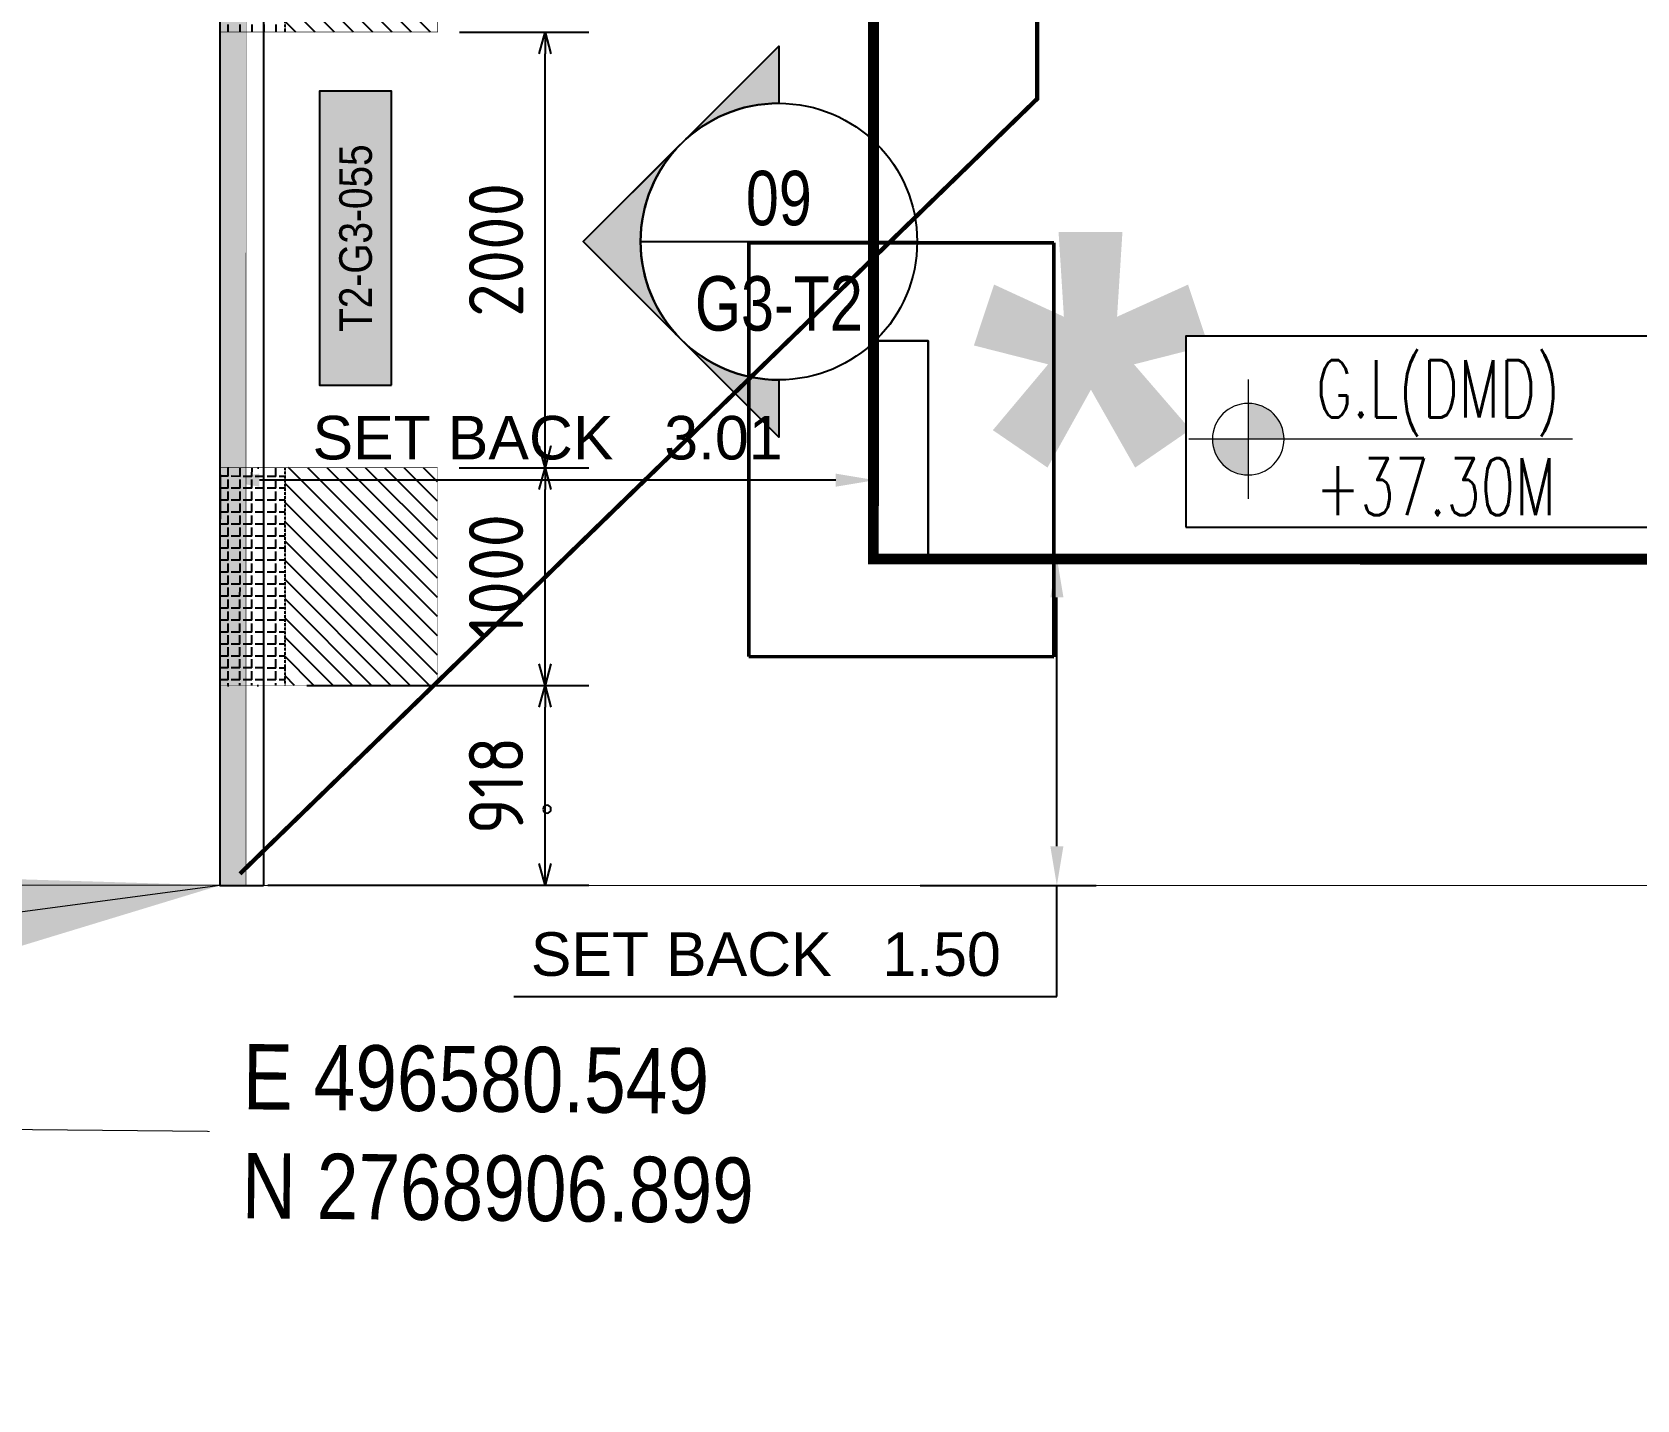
# Model space of a CAD drawing. Header units: centimetres. Extents: x -6122352 to 7132207, y -1694241 to 1947892.
# Drawn here: x 134102 to 141470, y -134835 to -128554 of the extents above; entities that cross this region are included whole.
import ezdxf
from ezdxf.enums import TextEntityAlignment as Align

# ---------------------------------------------------------------- set-up
doc = ezdxf.new("R2010")
doc.units = ezdxf.units.CM
doc.header["$MEASUREMENT"] = 0
doc.header["$PDMODE"] = 66
doc.header["$PDSIZE"] = 100
for name, pattern in [('2. HG-ST XR COL 3A (5V 7V 9V 11V - GF (4M & 5D-E)$0$HIDDEN', [0.375, 0.25, -0.125]), ('DASHED2', [0.375, 0.25, -0.125]), ('XR-AR-END-SETTING OUT PLAN$0$23261-XR-AR-SI-GF$0$HIDDEN', [0.375, 0.25, -0.125])]:
    doc.linetypes.add(name, pattern=pattern)
for name, color, linetype in [('00-MI-DIM', 7, 'Continuous'), ('23585-XR-AR-BOUNDARY WALLS AND SETBACKS$0$setback', 7, 'XR-AR-END-SETTING OUT PLAN$0$23261-XR-AR-SI-GF$0$HIDDEN'), ('@MI-FOOTINGS', 7, 'Continuous'), ('@MI-REF LAYER', 7, 'Continuous'), ('@MI-TYPE-01', 30, 'Continuous'), ('@MI-TYPE-02', 6, 'Continuous'), ('B_TH_8', 7, 'Continuous'), ('PANEL-TAGS', 7, 'Continuous'), ('S-DIMENSION', 251, 'Continuous'), ('XREF1$0$S-LEVELS', 2, 'Continuous'), ('XREF1$0$TYPICAL NEW PROFILE', 3, 'Continuous')]:
    doc.layers.add(name, color=color, linetype=linetype)
for name, color, linetype, lineweight, true_color in [('08-Compound Wall-2', 6, 'Continuous', 25, 0xff00ff), ('23585-XR-AR-DAMAC PLOT LIMITS$0$1-End units', 7, 'Continuous', 5, 0xf8991e), ('23585-XR-AR-DAMAC PLOT LIMITS$0$1-Open Space', 7, 'Continuous', 5, 0x90cf5a)]:
    doc.layers.add(name, color=color, linetype=linetype, lineweight=lineweight, true_color=true_color)
for name, color, linetype, lineweight in [('@ Foundations', 4, 'DASHED2', 50), ('A-ANNO-TEXT', 3, 'Continuous', 25), ('XR-AR-END-SETTING OUT PLAN$0$23585-XR-AR-END-GROUND FLOOR$0$S-COLS', 51, 'Continuous', 40), ('XR-AR-END-SETTING OUT PLAN$0$23585-XR-AR-END-GROUND FLOOR$0$S-COLS-PATT', 8, 'Continuous', 5), ('XREF1$0$36-TAGLVL', 23, 'Continuous', 9)]:
    doc.layers.add(name, color=color, linetype=linetype, lineweight=lineweight)
doc.styles.add('Arial', font='arialbd.ttf')
doc.styles.add('Arial Narrow', font='ARIALN.TTF', dxfattribs={"width": 0.95, "height": 500})
doc.styles.add('Gen-Text', font='arial.ttf', dxfattribs={"height": 2.5})
doc.styles.add('JWC BHQ 3.00', font='swissc.ttf', dxfattribs={"height": 3})
doc.styles.add('PANELTAG_STYLE', font='arial.ttf')
doc.styles.add('Schueco-BEMSTIL', font='isocpeur.ttf', dxfattribs={"width": 0.9})
doc.styles.get("Standard").update_dxf_attribs({"font": 'arial.ttf'})
doc.styles.add('XREF1$0$DLT_TEXT', font='romans.shx', dxfattribs={"width": 0.7})
doc.dimstyles.new('Dim Arrow Ann', dxfattribs={"dimtxt": 2.5, "dimasz": 3, "dimexe": 1.5, "dimexo": 1.5, "dimgap": 1, "dimtad": 1, "dimdec": 0, "dimlfac": 1000, "dimzin": 0, "dimdsep": 46, "dimtxsty": 'Gen-Text', "dimblk": 'ARCHTICK', "dimcen": 0, "dimclrd": 7, "dimclre": 7, "dimclrt": 7, "dimadec": 0, "dimazin": 0, "dimtfac": 1, "dimtdec": 0, "dimtofl": 0, "dimtmove": 2, "dimatfit": 3, "dimfxl": 1, "dimtolj": 1, "dimtzin": 0, "dimlwd": 0, "dimlwe": 0, "dimarcsym": 0})
doc.dimstyles.new('MI- JWC-TXT-2.5 MM', dxfattribs={"dimscale": 1.5, "dimtxt": 2.5, "dimasz": 1, "dimexe": 2, "dimexo": 1, "dimgap": 1, "dimtad": 1, "dimdec": 0, "dimdsep": 46, "dimtxsty": 'Schueco-BEMSTIL', "dimblk": 'OPEN30', "dimcen": 0, "dimdle": 2, "dimclrd": 140, "dimclre": 8, "dimclrt": 40, "dimadec": 0, "dimazin": 2, "dimtfac": 1, "dimtdec": 0, "dimtix": 1, "dimtmove": 2, "dimatfit": 3, "dimldrblk": 'OPEN', "dimfxl": 2, "dimlwd": -1, "dimlwe": -1, "dimarcsym": 0})
doc.dimstyles.get("Standard").update_dxf_attribs({"dimtxt": 5, "dimasz": 0.5, "dimexe": 0.18, "dimexo": 0.0625, "dimgap": 0.09, "dimtad": 0, "dimtih": 1, "dimtoh": 1, "dimdec": 0, "dimzin": 0, "dimdsep": 46, "dimtxsty": 'Standard', "dimcen": 0.09, "dimadec": 0, "dimazin": 0, "dimtfac": 1, "dimtdec": 0, "dimtofl": 0, "dimtmove": 0, "dimatfit": 3, "dimfxl": 1, "dimtolj": 1, "dimtzin": 0, "dimarcsym": 0})

# ---------------------------------------------------------------- blocks, each defined once
blk = doc.blocks.new('23585-XR-AR-BOUNDARY WALLS AND SETBACKS')
at = {"layer": '08-Compound Wall-2'}
for points in [[(496625.2740415079, 2768955.710080148), (496607.652472918, 2768971.856213821), (496601.5384295653, 2768965.183542978), (496597.4850284178, 2768960.759941727), (496593.4316299396, 2768956.336143387), (496589.378229939, 2768951.912343387), (496585.3248299394, 2768947.488543387), (496581.2714299397, 2768943.064743388), (496577.2180299392, 2768938.640943387), (496573.1644282787, 2768934.217141576), (496569.111028418, 2768929.793541726), (496563.0633392305, 2768923.193003679), (496580.6844134554, 2768907.046559668)], [(496545.1596726904, 2768939.327125022), (496580.5492999988, 2768906.899099999), (496580.6844134551, 2768907.046559668)]]:
    blk.add_lwpolyline(points, dxfattribs=at)
at = {"layer": '23585-XR-AR-BOUNDARY WALLS AND SETBACKS$0$setback', "ltscale": 40, "const_width": 0.05}
blk.add_lwpolyline([(496622.2089072186, 2768954.585300844), (496607.8314875885, 2768967.758914647), (496603.6765869833, 2768963.224389371), (496599.6231525759, 2768958.800751822), (496595.5697982174, 2768954.377001632), (496591.5163982162, 2768949.953201632), (496587.4629982173, 2768945.529401632), (496583.4095982172, 2768941.105601632), (496579.3561982168, 2768936.681801632), (496575.3025484073, 2768932.257947273), (496571.2491525767, 2768927.834351821), (496567.0930137162, 2768923.298279969), (496581.4700765952, 2768910.12437026), (496585.6265524817, 2768914.66065092), (496589.6799508891, 2768919.084449183), (496593.73335089, 2768923.508249182), (496597.7867508893, 2768927.932049183), (496601.8401508902, 2768932.355849182), (496605.8937747513, 2768936.779475226), (496609.94715089, 2768941.203249183), (496614.0005508893, 2768945.627049183), (496618.0539508902, 2768950.050849183)], close=True, dxfattribs=at)
blk = doc.blocks.new('A$C9d9485f6')
at = {"layer": 'A-ANNO-TEXT', "rotation": 312.4881850805905}
blk.add_blockref('23585-XR-AR-BOUNDARY WALLS AND SETBACKS', (-2377088.534775567, -1504219.252137818), dxfattribs=at)
blk = doc.blocks.new('23585-XR-AR-DAMAC PLOT LIMITS')
at = {"layer": '23585-XR-AR-DAMAC PLOT LIMITS$0$1-End units', "color": 251, "true_color": 0x636466}
blk.add_lwpolyline([(496586.7324999999, 2768913.647299999), (496580.5493000001, 2768906.8991), (496562.8545000004, 2768923.1131), (496569.0373, 2768929.861099999)], close=True, dxfattribs=at)
at = {"layer": '23585-XR-AR-DAMAC PLOT LIMITS$0$1-Open Space', "color": 251, "true_color": 0x636466}
blk.add_lwpolyline([(496562.8545000004, 2768923.1131), (496580.5493000001, 2768906.8991), (496578.5225, 2768904.6873), (496560.8280999996, 2768920.901699999), (496543.1322999997, 2768937.114499999), (496545.1590999998, 2768939.3265)], close=True, dxfattribs=at)
blk = doc.blocks.new('A$Cf093b529')
at = {"layer": 'A-ANNO-TEXT'}
blk.add_blockref('23585-XR-AR-DAMAC PLOT LIMITS', (-495391.9901121984, -2768603.441896566), dxfattribs=at)
blk = doc.blocks.new('_ArchTick')
at = {"color": 0, "linetype": 'ByBlock', "const_width": 0.15}
blk.add_lwpolyline([(-0.5, -0.5), (0.5, 0.5)], dxfattribs=at)
blk = doc.blocks.new('A$C626fc766')
at = {"color": 1, "true_color": 0xeb0000, "const_width": 0.003, "elevation": -6.17216293373952e-09}
blk.add_lwpolyline([(57.15263062110171, 0.000134600792080164), (51.15262578800321, 0.000101007055491209), (45.15262095443904, 6.741238757967949e-05), (39.1526161218062, 3.381865099072456e-05), (33.15262363292277, 0.0002827958669513464), (27.15261879982427, 0.0002492028288543224), (21.15261396626011, 0.0002156072296202183), (15.1526091331616, 0.0001820139586925507), (9.152604299597442, 0.0001484188251197338), (0, 0.0001115526538342237), (0.000430768821388483, 24.00010619545355), (9.152617381419986, 24.00030286540277), (15.15247475588694, 24.00020134728402), (21.1526147024706, 24.0000874819234), (27.15261953696609, 24.00012107659131), (33.15262436913326, 24.00015467009507), (39.15262920316309, 24.00018826546147), (45.15263403579593, 24.00022185896523), (51.15263886982575, 24.00025545433164), (57.15249624382704, 24.00015393341891), (66.30269249947742, 24.00015444681048), (66.30267941812053, 0)], close=True, dxfattribs=at)
blk = doc.blocks.new('XREF1$0$LVL  ATTR')
at = {"color": 7}
blk.add_wipeout([(-0.33727806633866564, 0.38352486299273547), (1.8973092599409713, 0.38352486299273547), (1.8973092599409713, -0.45047952129880775), (-0.33727806633866564, -0.4504795212988073)], dxfattribs=at)
at = {"layer": 'XREF1$0$36-TAGLVL', "extrusion": (-4.888139810645865e-07, 1.406522031717416e-17, 0.9999999999998805)}
h = blk.add_hatch(color=252, dxfattribs=at)
h.paths.add_polyline_path([(-0.06536514837319736, 0.1562500046566129, 0.4142135623730951), (-0.2216151483731973, 4.656612873077392e-09), (-0.06536514837319736, 4.656612873077392e-09)])
h.paths.add_polyline_path([(0.09088485162680264, 4.656612873077392e-09), (-0.06536514837319736, 4.656612873077392e-09), (-0.06536514837319736, -0.1562499953433871, 0.4142135623730951)])
at = {"layer": 'XREF1$0$36-TAGLVL', "extrusion": (-4.888139810645865e-07, 1.406522031717408e-17, 0.9999999999998805)}
for p, q in [((-0.06536515014719235, -0.2604166821887048), (-0.06536515014719235, 0.2604166511446238)), ((1.351057254982072, -1.396983861923218e-08, 5.262988010916589e-07), (-0.3253053234689158, -1.396983861923218e-08, -1.018362459642307e-07))]:
    blk.add_line(p, q, dxfattribs=at)
blk.add_circle((-0.06536514830387681, -4.494034574497252e-25, 3.195139836529895e-08), 0.15625, dxfattribs=at)
at = {"layer": 'XREF1$0$S-LEVELS', "color": 1}
blk.add_lwpolyline([(-0.3372780663386656, 0.3835248629927364), (1.897309259940972, 0.3835248629927364), (1.897309259940972, -0.4504795212988069), (-0.3372780663386656, -0.4504795212988069)], close=True, dxfattribs=at)
at = {"layer": 'XREF1$0$TYPICAL NEW PROFILE', "color": 3, "style": 'XREF1$0$DLT_TEXT', "width": 0.7}
for tag, p in [('+0.00M', (0.2413431143818681, 0.067100426539497, -0.0001437184612911057)), ('S.S.L', (0.2413431143818681, -0.3452672204089993, -0.0001437184612911057))]:
    blk.add_attdef(tag, p, '', height=0.2500000000000001, dxfattribs=at)
blk = doc.blocks.new('*D493')
at = {"color": 0, "lineweight": -2, "transparency": 16777216}
for p, q in [((494320.2373160101, 2767861.599200007, -6.17216293373952e-09), (494320.2373160101, 2767862.07500594, -6.17216293373952e-09)), ((494317.2307527551, 2767861.919992386, -6.17216293373952e-09), (494317.2307527551, 2767861.715005939, -6.17216293373952e-09)), ((494320.0573160101, 2767861.89500594, -6.17216293373952e-09), (494317.4107527551, 2767861.89500594, -6.17216293373952e-09))]:
    blk.add_line(p, q, dxfattribs=at)
at = {"color": 0, "transparency": 16777216}
for points in [[(494317.4107527551, 2767861.925005939, -6.17216293373952e-09), (494317.4107527551, 2767861.86500594, -6.17216293373952e-09), (494317.2307527551, 2767861.89500594, -6.17216293373952e-09)], [(494320.0573160101, 2767861.925005939, -6.17216293373952e-09), (494320.0573160101, 2767861.86500594, -6.17216293373952e-09), (494320.2373160101, 2767861.89500594, -6.17216293373952e-09)]]:
    blk.add_solid(points, dxfattribs=at)
at = {"layer": 'Defpoints', "color": 0, "transparency": 16777216}
for p in [(494317.2307527551, 2767861.982492386, -6.17216293373952e-09), (494317.2307527551, 2767861.89500594, -6.17216293373952e-09), (494320.2373160101, 2767861.536700007, -6.17216293373952e-09)]:
    blk.add_point(p, dxfattribs=at)
at = {"color": 0, "transparency": 16777216, "insert": (494318.7340343826, 2767862.088484793, -6.17216293373952e-09), "char_height": 0.2, "attachment_point": 5}
blk.add_mtext('\\A1;SET BACK   3.01', dxfattribs=at)
blk = doc.blocks.new('*D495')
at = {"color": 0, "lineweight": -2, "transparency": 16777216}
for p, q in [((494320.8219057505, 2767861.537121497, -6.17216293373952e-09), (494321.2527568752, 2767861.537121497, -6.17216293373952e-09)), ((494321.0727568752, 2767860.214195034, -6.17216293373952e-09), (494321.0727568752, 2767861.357121496, -6.17216293373952e-09)), ((494320.4455162539, 2767860.034195034, -6.17216293373952e-09), (494321.2527568752, 2767860.034195034, -6.17216293373952e-09)), ((494321.0727568752, 2767859.52415048, -6.17216293373952e-09), (494321.0727568752, 2767860.034195034, -6.17216293373952e-09)), ((494318.5801511453, 2767859.52415048, -6.17216293373952e-09), (494321.0727568752, 2767859.52415048, -6.17216293373952e-09))]:
    blk.add_line(p, q, dxfattribs=at)
at = {"color": 0, "transparency": 16777216}
for points in [[(494321.0427568752, 2767861.357121496, -6.17216293373952e-09), (494321.1027568752, 2767861.357121496, -6.17216293373952e-09), (494321.0727568752, 2767861.537121497, -6.17216293373952e-09)], [(494321.0427568752, 2767860.214195034, -6.17216293373952e-09), (494321.1027568752, 2767860.214195034, -6.17216293373952e-09), (494321.0727568752, 2767860.034195034, -6.17216293373952e-09)]]:
    blk.add_solid(points, dxfattribs=at)
at = {"layer": 'Defpoints', "color": 0, "transparency": 16777216}
for p in [(494320.7594057505, 2767861.537121497, -6.17216293373952e-09), (494321.0727568752, 2767861.537121497, -6.17216293373952e-09), (494320.3830162539, 2767860.034195034, -6.17216293373952e-09)]:
    blk.add_point(p, dxfattribs=at)
at = {"color": 0, "transparency": 16777216, "insert": (494319.7364540109, 2767859.717561121, -6.17216293373952e-09), "char_height": 0.2, "attachment_point": 5}
blk.add_mtext('\\A1;SET BACK   1.50', dxfattribs=at)
blk = doc.blocks.new('T1-FOOTING')
at = {"transparency": 33554679}
h = blk.add_hatch(dxfattribs=at)
h.set_pattern_fill('ANGLE', color=256, scale=500)
h.set_pattern_definition([(0, (0, 0), (0, 137.5), [100, -37.5]), (90, (0, 0), (-137.5, 8.419446744138054e-15), [100, -37.5])])
h.paths.add_polyline_path([(-500, -300.0000000000218), (499.9999999999964, -300.0000000000218), (499.9999999999964, -1.818989403545856e-11), (-500, -1.818989403545856e-11)])
h.paths.add_polyline_path([(-499.75, -299.7500000000218), (499.7499999999964, -299.7500000000218), (499.7499999999964, -0.2500000000181899), (-499.75, -0.2500000000181899)], flags=16)
h = blk.add_hatch(dxfattribs=at)
h.set_pattern_fill('ANGLE', color=8, scale=200)
h.set_pattern_definition([(0, (0, 0), (0, 55.00000000000001), [40, -15]), (90, (0, 0), (-55.00000000000001, 3.367778697655222e-15), [40, -15])])
h.paths.add_polyline_path([(500.0000000000025, -300.0000000000218), (500.0000000000035, -1.818989403545856e-11), (-500, -1.816147232602816e-11), (-499.9999999999989, -300.0000000000291)])
h = blk.add_hatch(dxfattribs=at)
h.set_pattern_fill('ANSI31', color=8, scale=500)
h.set_pattern_definition([(45, (0, 0), (-44.19417382415922, 44.19417382415922), [])])
h.paths.add_polyline_path([(500, -1000.000000000015), (500.0000000000025, -300.0000000000218), (-499.9999999999989, -300.000000000029), (-499.9999999999964, -1000.000000000011)])
at = {"layer": '@MI-TYPE-01', "color": 240, "linetype": 'DASHED2', "true_color": 0xed1f24}
blk.add_line((-500.0000000000073, -300.0000000000291), (499.9999999999964, -300.0000000000218), dxfattribs=at)
at = {"layer": '@MI-TYPE-01', "color": 240, "true_color": 0xed1f24, "const_width": 2.5}
blk.add_lwpolyline([(-500, -1.818989403545856e-11), (500.0000000000036, -1.818989403545856e-11), (500, -1000.000000000015), (-499.9999999999964, -1000.000000000011)], close=True, dxfattribs=at)
blk = doc.blocks.new('A$C90a9385a')
at = {"layer": '@MI-TYPE-02'}
h = blk.add_hatch(color=256, dxfattribs=at)
h.dxf.hatch_style = 1
h.paths.add_polyline_path([(5835.000000000029, 0), (0, 0), (0, -120), (5835, -120)])
at = {"layer": '@MI-TYPE-02', "const_width": 2.5}
blk.add_lwpolyline([(5835.000000000029, 0), (0, 0), (0, -120), (5835, -120)], close=True, dxfattribs=at)
at = {"layer": '@MI-FOOTINGS', "color": 240, "true_color": 0xed1f24}
for p in [(1417.536642821826, 0.872473891977279), (4417.536642821826, 0.8724738919918309)]:
    blk.add_blockref('T1-FOOTING', p, dxfattribs=at)
blk = doc.blocks.new('_Open30')
at = {"color": 0, "linetype": 'ByBlock', "lineweight": -2}
for p, q in [((-1, 0.26794919), (0, 0)), ((0, 0), (-1, -0.26794919)), ((0, 0), (-1, 0))]:
    blk.add_line(p, q, dxfattribs=at)
blk = doc.blocks.new('*D1347')
at = {"color": 8, "transparency": 16777216}
for p, q in [((390.6227459281819, -47080.80116095192), (1684.684925263748, -47080.80116095192)), ((211.3308254611179, -47998.30569433885), (1684.684925263748, -47998.30569433885))]:
    blk.add_line(p, q, dxfattribs=at)
at = {"color": 140, "transparency": 16777216}
blk.add_line((1484.684925263748, -47898.30569433885), (1484.684925263748, -47180.80116095192), dxfattribs=at)
at = {"layer": 'Defpoints', "color": 0, "transparency": 16777216}
for p in [(290.6227459281819, -47080.80116095192), (1484.684925263748, -47080.80116095192), (111.3308254611179, -47998.30569433885)]:
    blk.add_point(p, dxfattribs=at)
at = {"color": 140, "transparency": 16777216, "xscale": 100, "yscale": 100, "zscale": 100}
for p, rotation in [((1484.684925263748, -47080.80116095192), 90), ((1484.684925263748, -47998.30569433885), 270)]:
    blk.add_blockref('_Open30', p, dxfattribs=dict(at, rotation=rotation))
at = {"color": 40, "transparency": 16777216, "insert": (1259.684925263734, -47539.55342764538), "char_height": 250, "attachment_point": 5, "rotation": 90, "style": 'Schueco-BEMSTIL'}
blk.add_mtext('918', dxfattribs=at)
blk = doc.blocks.new('_Open')
at = {"color": 0, "linetype": 'ByBlock', "lineweight": -2}
for p, q in [((-1, 0.1666666666666667), (0, 0)), ((-1, -0.1666666666666667), (0, 0)), ((0, 0), (-1, 0))]:
    blk.add_line(p, q, dxfattribs=at)
blk = doc.blocks.new('*D1348')
at = {"color": 8, "transparency": 16777216}
for p, q in [((1090.801907083369, -46080.92659767708), (1684.684925263748, -46080.92659767708)), ((390.6227459281819, -47080.80116095192), (1684.684925263749, -47080.80116095192))]:
    blk.add_line(p, q, dxfattribs=at)
at = {"color": 140, "transparency": 16777216}
blk.add_line((1484.684925263748, -46980.80116095192), (1484.684925263748, -46180.92659767708), dxfattribs=at)
at = {"layer": 'Defpoints', "color": 0, "transparency": 16777216}
for p in [(990.8019070833693, -46080.92659767708), (1484.684925263748, -46080.92659767708), (290.6227459281819, -47080.80116095192)]:
    blk.add_point(p, dxfattribs=at)
at = {"color": 140, "transparency": 16777216, "xscale": 100, "yscale": 100, "zscale": 100}
for p, rotation in [((1484.684925263748, -46080.92659767708), 90), ((1484.684925263748, -47080.80116095192), 270)]:
    blk.add_blockref('_Open30', p, dxfattribs=dict(at, rotation=rotation))
at = {"color": 40, "transparency": 16777216, "insert": (1259.684925263735, -46580.86387931449), "char_height": 250, "attachment_point": 5, "rotation": 90, "style": 'Schueco-BEMSTIL'}
blk.add_mtext('1000', dxfattribs=at)
blk = doc.blocks.new('*D1349')
at = {"color": 8, "transparency": 16777216}
for p, q in [((1091.16025186563, -44080.92662977983), (1684.684925263748, -44080.92662977983)), ((1090.801907083369, -46080.92659767708), (1684.684925263749, -46080.92659767708))]:
    blk.add_line(p, q, dxfattribs=at)
at = {"color": 140, "transparency": 16777216}
blk.add_line((1484.684925263749, -45980.92659767708), (1484.684925263748, -44180.92662977983), dxfattribs=at)
at = {"layer": 'Defpoints', "color": 0, "transparency": 16777216}
for p in [(991.1602518656296, -44080.92662977983), (1484.684925263748, -44080.92662977983), (990.8019070833693, -46080.92659767708)]:
    blk.add_point(p, dxfattribs=at)
at = {"color": 140, "transparency": 16777216, "xscale": 100, "yscale": 100, "zscale": 100}
for p, rotation in [((1484.684925263748, -44080.92662977983), 90), ((1484.684925263749, -46080.92659767708), 270)]:
    blk.add_blockref('_Open30', p, dxfattribs=dict(at, rotation=rotation))
at = {"color": 40, "transparency": 16777216, "insert": (1259.684925263736, -45080.92661372845), "char_height": 250, "attachment_point": 5, "rotation": 90, "style": 'Schueco-BEMSTIL'}
blk.add_mtext('2000', dxfattribs=at)
blk = doc.blocks.new('XR-AR-END-SETTING OUT PLAN$0$23585-XR-AR-END-GROUND FLOOR$0$A$C75a8815d')
at = {"layer": 'XR-AR-END-SETTING OUT PLAN$0$23585-XR-AR-END-GROUND FLOOR$0$S-COLS', "color": 252, "lineweight": 30}
blk.add_lwpolyline([(-0.02838230133056641, -3999.998283624649), (-0.0283818244934082, -2999.99828338623), (249.9716181755066, -2999.998282670975), (249.9716184139252, -3999.998283147812)], close=True, dxfattribs=at)
blk = doc.blocks.new('XR-AR-END-SETTING OUT PLAN')
at = {"layer": 'XR-AR-END-SETTING OUT PLAN$0$23585-XR-AR-END-GROUND FLOOR$0$S-COLS-PATT', "color": 8}
blk.add_blockref('XR-AR-END-SETTING OUT PLAN$0$23585-XR-AR-END-GROUND FLOOR$0$A$C75a8815d', (3000.129344239831, 5499.998310089111), dxfattribs=at)
blk = doc.blocks.new('END UNIT')
at = {"xscale": 0.001, "yscale": 0.001, "zscale": 0.001}
blk.add_blockref('XR-AR-END-SETTING OUT PLAN', (-9.150201729830158, 0), dxfattribs=at)
blk = doc.blocks.new('TH_8')
at = {"xscale": -1}
blk.add_blockref('END UNIT', (495850.3053798423, 2769197.479078153), dxfattribs=at)
at = {"insert": (495855.4553784796, 2769200.479078146), "char_height": 2, "attachment_point": 2, "style": 'Arial'}
blk.add_mtext('\\pxqc;*', dxfattribs=at)
blk = doc.blocks.new('A$Ca7ad59d2')
at = {"layer": 'S-DIMENSION'}
blk.add_circle((63.30138971260749, -0.0005020289681851864), 0.01815226144074724, dxfattribs=at)
at = {"layer": 'B_TH_8', "xscale": 1.000018136216304, "yscale": 1.000018136216304, "zscale": 1.000018136216304}
blk.add_blockref('TH_8', (-495803.6470986201, -2769248.051850634), dxfattribs=at)
blk = doc.blocks.new('A$Cac0110ba')
at = {"rotation": 227.5015136760979}
blk.add_blockref('A$Ca7ad59d2', (28.54929658252513, 57.49132066033781), dxfattribs=at)
at = {"layer": '@ Foundations', "linetype": 'DASHED2', "ltscale": 25}
blk.add_lwpolyline([(-13.0733479471528, 11.02946469513699), (-11.67248709575506, 9.745880309026688), (-10.72668807447189, 10.77809356758371), (-12.12754892586963, 12.06167795369402)], close=True, dxfattribs=at)
blk = doc.blocks.new('*U1871')
h = blk.add_hatch(color=94)
edge = h.paths.add_edge_path()
edge.add_line((-5.853590386044781e-15, -6.350000000000011), (-3.839567134987508e-15, -8.98025612106916))
edge.add_line((-3.839567134987508e-15, -8.98025612106916), (-8.98025612106916, -1.4210854715202e-14))
edge.add_line((-8.98025612106916, -1.364422505680946e-14), (-1.243449787580175e-14, 8.980256121069147))
edge.add_line((-1.308023176029987e-14, 8.980256121069147), (-6.554262137165959e-15, 6.349999999999988))
edge.add_arc((-2.326472348102011e-15, -1.154631945610163e-14), 6.35, 90.00000000000004, 269.9999999999999)
at = {"color": 94}
blk.add_line((-6.35, -5.639932965095795e-15), (6.35, -1.127986593019159e-14), dxfattribs=at)
for points in [[(-5.853590386044781e-15, -6.350000000000011), (-3.839567134987508e-15, -8.98025612106916), (-8.98025612106916, -1.364422505680946e-14), (-1.308023176029987e-14, 8.980256121069147), (-6.554262137165959e-15, 6.349999999999988, 0.9999999999999994)], [(-4.490128060534579, 4.490128060534578, 0.4142135623730951), (-4.490128060534578, -4.49012806053458), (-8.98025612106916, -1.236372533598709e-15), (-4.490128060534585, 4.490128060534578)]]:
    blk.add_lwpolyline(points, format="xyb", close=True)
blk.add_circle((-1.409983241273949e-15, -5.639932965095795e-15), 6.35, dxfattribs=at)
at = {"style": 'Arial Narrow', "width": 0.95, "flags": 8}
blk.add_attdef('VIEWNUMBER', text='', height=2.5, dxfattribs=at).set_placement((-1.409983241273949e-15, -5.639932965095795e-15), align=Align.BOTTOM_CENTER)
blk.add_attdef('SHEETNUMBER', text='', height=2.5, dxfattribs=at).set_placement((-1.409983241273949e-15, -1.587500000000005), align=Align.TOP_CENTER)
blk = doc.blocks.new('PANELTAG')
at = {"layer": 'PANEL-TAGS', "color": 1}
blk.add_lwpolyline([(-13.49999999999989, -3.300000000000182), (13.50000000000011, -3.300000000000182), (13.50000000000011, 3.299999999999727), (-13.49999999999989, 3.299999999999727)], close=True, dxfattribs=at)
at = {"layer": 'PANEL-TAGS', "color": 40, "true_color": 0xffd700}
blk.add_solid([(-13.49999999999989, -3.300000000000182), (13.50000000000011, -3.300000000000182), (-13.49999999999989, 3.299999999999727), (13.50000000000011, 3.299999999999727)], dxfattribs=at)
at = {"layer": 'PANEL-TAGS', "color": 5, "style": 'PANELTAG_STYLE', "width": 0.85}
blk.add_attdef('TAGNO', text='', height=3, dxfattribs=at).set_placement((1.13686837721616e-13, -4.547473508864641e-13), align=Align.MIDDLE)
blk = doc.blocks.new('M3 REF WITH TABLES')
at = {"color": 1, "const_width": 0.02}
blk.add_lwpolyline([(123.1694853362278, 63.45067354431376), (123.0178463357151, 68.55267091607675), (113.2548615192645, 77.52224241802469), (113.50494668592, 77.79901910852641), (113.2548615192645, 77.52224241802469), (110.8701254921616, 79.68113461043686), (105.6050441093394, 79.55266998056322)], dxfattribs=at)
blk = doc.blocks.new('A$Cbcaed180')
at = {"color": 1, "true_color": 0xeb0000, "const_width": 0.003, "elevation": -6.17216293373952e-09}
blk.add_lwpolyline([(57.15263062110171, 0.7364739454351366), (51.15262578800321, 0.7364403521642089), (45.15262095443904, 0.7364067570306361), (39.1526161218062, 0.7363731632940471), (33.15262363292277, 0.7366221407428384), (27.15261879982427, 0.7365885474719107), (21.15261396626011, 0.7365549518726766), (15.1526091331616, 0.7365213586017489), (9.152604299597442, 0.7364877634681761), (0, 0.7364508975297213), (0.000430768821388483, 24.73644554009661), (9.152617381419986, 24.73664221027866), (15.15247475588694, 24.73654069192708), (21.1526147024706, 24.73642682656646), (27.15261953696609, 24.73646042123437), (33.15262436913326, 24.73649401497096), (39.15262920316309, 24.73652761010453), (45.15263403579593, 24.73656120384112), (51.15263886982575, 24.73659479897469), (57.15249624382704, 24.73649327876046), (66.30269249947742, 24.7364937919192), (66.30267941812053, 0.7363393446430564)], close=True, dxfattribs=at)
dim = blk.add_linear_dim(base=(3.496964927762747e-05, 2.597274501342326, -6.17216293373952e-09), p1=(3.006598224688787, 2.238968568388373, -6.17216293373952e-09), p2=(3.496964927762747e-05, 2.684760947711766, -6.17216293373952e-09), text='SET BACK   <>', dimstyle='Standard', override={"dimtxt": 0.2, "dimtad": 1, "dimtih": 0, "dimdec": 2})
dim.commit()
dim.dimension.update_dxf_attribs({"geometry": '*D493', "text_midpoint": (1.503316597198136, 2.790753355249763, -6.17216293373952e-09), "insert": (-494317.2307177854, -2767859.297731438)})
dim = blk.add_linear_dim(base=(3.842039089766331, 2.23939005844295, -6.17216293373952e-09), p1=(3.152298468281515, 0.7364635947160423, -6.17216293373952e-09), p2=(3.528687964833807, 2.239390057511628, -6.17216293373952e-09), angle=90, text='SET BACK   <>', dimstyle='Standard', override={"dimtxt": 0.2, "dimtad": 1, "dimtih": 0, "dimdec": 2, "dimtmove": 1})
dim.commit()
dim.dimension.update_dxf_attribs({"geometry": '*D495', "text_midpoint": (3.682081145816483, 0.2264190413989127, -6.17216293373952e-09), "dimtype": 128, "insert": (-494317.2307177854, -2767859.297731438)})
blk = doc.blocks.new('T1-PARTITION PLAN')
at = {"layer": '@MI-TYPE-02', "rotation": 89.98973417812736}
blk.add_blockref('A$C90a9385a', (-8.669172612717375, -47998.2841936519), dxfattribs=at)
dim = blk.add_linear_dim(base=(1484.684925263728, -44080.92662977984), p1=(990.8019070833483, -46080.92659767708), p2=(991.1602518656085, -44080.92662977982), angle=90, dimstyle='MI- JWC-TXT-2.5 MM')
dim.commit()
dim.dimension.update_dxf_attribs({"geometry": '*D1349', "text_midpoint": (1259.684925263715, -45080.92661372846), "insert": (-2.05773176276125e-11, -7.275957614183426e-12)})
for base, p1, p2, picture, middle in [((1484.684925263748, -46080.92659767708), (290.6227459281818, -47080.8011609519), (990.8019070833689, -46080.92659767707), '*D1348', (1259.684925263735, -46580.86387931449)), ((1484.684925263748, -47080.80116095192), (111.3308254611179, -47998.30569433884), (290.6227459281818, -47080.8011609519), '*D1347', (1259.684925263734, -47539.55342764538))]:
    dim = blk.add_linear_dim(base=base, p1=p1, p2=p2, angle=90, dimstyle='MI- JWC-TXT-2.5 MM')
    dim.commit()
    dim.dimension.update_dxf_attribs({"geometry": picture, "text_midpoint": middle})

msp = doc.modelspace()

# ---------------------------------------------------------------- block references
at = {"color": 94, "linetype": '2. HG-ST XR COL 3A (5V 7V 9V 11V - GF (4M & 5D-E)$0$HIDDEN', "xscale": -1000, "yscale": 1000, "zscale": 1000, "rotation": 227.4902504429082}
msp.add_blockref('A$Cac0110ba', (138096.0226727291, -114332.0896886629), dxfattribs=at)

# ---------------------------------------------------------------- next in the draw order: linework, layer by layer
at = {"layer": '@MI-REF LAYER', "color": 1, "const_width": 20}
msp.add_lwpolyline([(135056.6106294059, -132418.8283496678), (138716.4791375943, -128860.9168737141), (138736.4738177444, -115603.1385655824), (139109.4906134307, -115600.609312313), (138736.4738177444, -115603.1385655824), (138717.72928323, -112386.3964155419), (135066.7535628195, -108590.614359385)], dxfattribs=at)

# ---------------------------------------------------------------- next in the draw order: block references
at = {"layer": '00-MI-DIM'}
ref = msp.add_blockref('*U1871', (137530.6225486197, -129516.4614006092), dxfattribs=dict(at, xscale=100, yscale=100, zscale=100))
ref.add_attrib('VIEWNUMBER', '09', dxfattribs={"layer": '0', "height": 250, "style": 'Arial Narrow', "width": 0.95}).set_placement((137530.6225486197, -129516.4614006092), align=Align.BOTTOM_CENTER)
ref.add_attrib('SHEETNUMBER', 'G3-T2', dxfattribs={"layer": '0', "height": 250, "style": 'Arial Narrow', "width": 0.95}).set_placement((137530.6225486197, -129675.2114006092), align=Align.TOP_CENTER)
at = {"layer": '@MI-REF LAYER', "xscale": 1000, "yscale": 1000, "zscale": 1000}
msp.add_blockref('A$C9d9485f6', (-23958.95045533385, 48155.57226163784), dxfattribs=at)
at = {"layer": '@MI-REF LAYER', "color": 10, "xscale": 1000, "yscale": 1000, "zscale": 1000, "rotation": 359.9898398956657}
msp.add_blockref('A$C626fc766', (134965.0095227127, -132472.2489700342, 6.172162933739522e-06), dxfattribs=at)
at = {"layer": 'PANEL-TAGS'}
ref = msp.add_blockref('PANELTAG', (135587.2120962539, -129500.5343857873), dxfattribs=dict(at, xscale=50.00000000000001, yscale=50.00000000000001, zscale=50.00000000000001, rotation=90.00000000000001))
ref.add_attrib('TAGNO', 'T2-G3-055', dxfattribs={"color": 5, "height": 150, "rotation": 90, "style": 'PANELTAG_STYLE', "width": 0.8499999999999999}).set_placement((135587.2120962539, -129500.5343857873), align=Align.MIDDLE_CENTER)

# ---------------------------------------------------------------- next in the draw order: leaders
at = {"annotation_type": 0, "has_hookline": 1, "hookline_direction": 0, "text_width": 2372.142857142857, "horizontal_direction": (0.9999549943017532, -0.009487326861714107, 0)}
msp.add_leader([(134965.0105660782, -132472.1410546158), (127068.1627384755, -133526.6770900822), (135067.8026928895, -133602.5757049759)], dimstyle='Dim Arrow Ann', override={"dimscale": 0, "dimasz": 8000, "dimtad": 0}, dxfattribs=at)

# ---------------------------------------------------------------- next in the draw order: block references
at = {"layer": '@MI-REF LAYER', "color": 7}
ref = msp.add_blockref('XREF1$0$LVL  ATTR', (139754.5116714645, -130423.7533005621, -0.0005533939910609269), dxfattribs=dict(at, xscale=-1051.480567989675, yscale=1051.480567989676, zscale=1051.480567989675, rotation=179.9900706703991))
ref.add_attrib('S.S.L', 'G.L(DMD)', (139997.575364176, -130323.6237909888, -0.1516705633006613), dxfattribs={"layer": 'XREF1$0$TYPICAL NEW PROFILE', "color": 3, "height": 262.8701419974187, "rotation": 359.9900739614624, "style": 'XREF1$0$DLT_TEXT', "width": 0.7})
ref.add_attrib('+0.00M', '+37.30M ', (139995.2719910501, -130772.9583899362, -0.1516705633006613), dxfattribs={"layer": 'XREF1$0$TYPICAL NEW PROFILE', "color": 3, "height": 262.8701419974187, "rotation": 359.9900739614624, "style": 'XREF1$0$DLT_TEXT', "width": 0.7})

# ---------------------------------------------------------------- next in the draw order: texts
at = {"layer": '00-MI-DIM', "color": 20, "insert": (135067.8126924394, -133602.5757998492), "char_height": 300, "attachment_point": 4, "rotation": 359.4564080570266, "style": 'JWC BHQ 3.00', "bg_fill": 3, "box_fill_scale": 1.5, "bg_fill_color": 256, "bg_fill_true_color": 13158600, "bg_fill_transparency": 0}
msp.add_mtext('\\A1;E 496580.549\\PN 2768906.899', dxfattribs=at)

# ---------------------------------------------------------------- next in the draw order: block references
at = {"layer": '@MI-REF LAYER', "xscale": 1000, "yscale": 1000, "zscale": 1000}
for name, p, rotation in [('A$Cf093b529', (-891608.7329339073, 539022.7201118186), 312.4882903633292), ('M3 REF WITH TABLES', (5073.57098191743, -84448.84299303715), 312.4882889992022)]:
    msp.add_blockref(name, p, dxfattribs=dict(at, rotation=rotation))
at = {"layer": '@MI-REF LAYER', "color": 10, "xscale": 1000, "yscale": 1000, "zscale": 1000, "rotation": 359.9898398935451}
msp.add_blockref('A$Cbcaed180', (134964.9895669966, -133208.5883198979, 6.172162933739522e-06), dxfattribs=at)
at = {"layer": '@MI-TYPE-01'}
msp.add_blockref('T1-PARTITION PLAN', (134972.7248993057, -84473.54866049667), dxfattribs=at)

doc.saveas('drawing.dxf')
